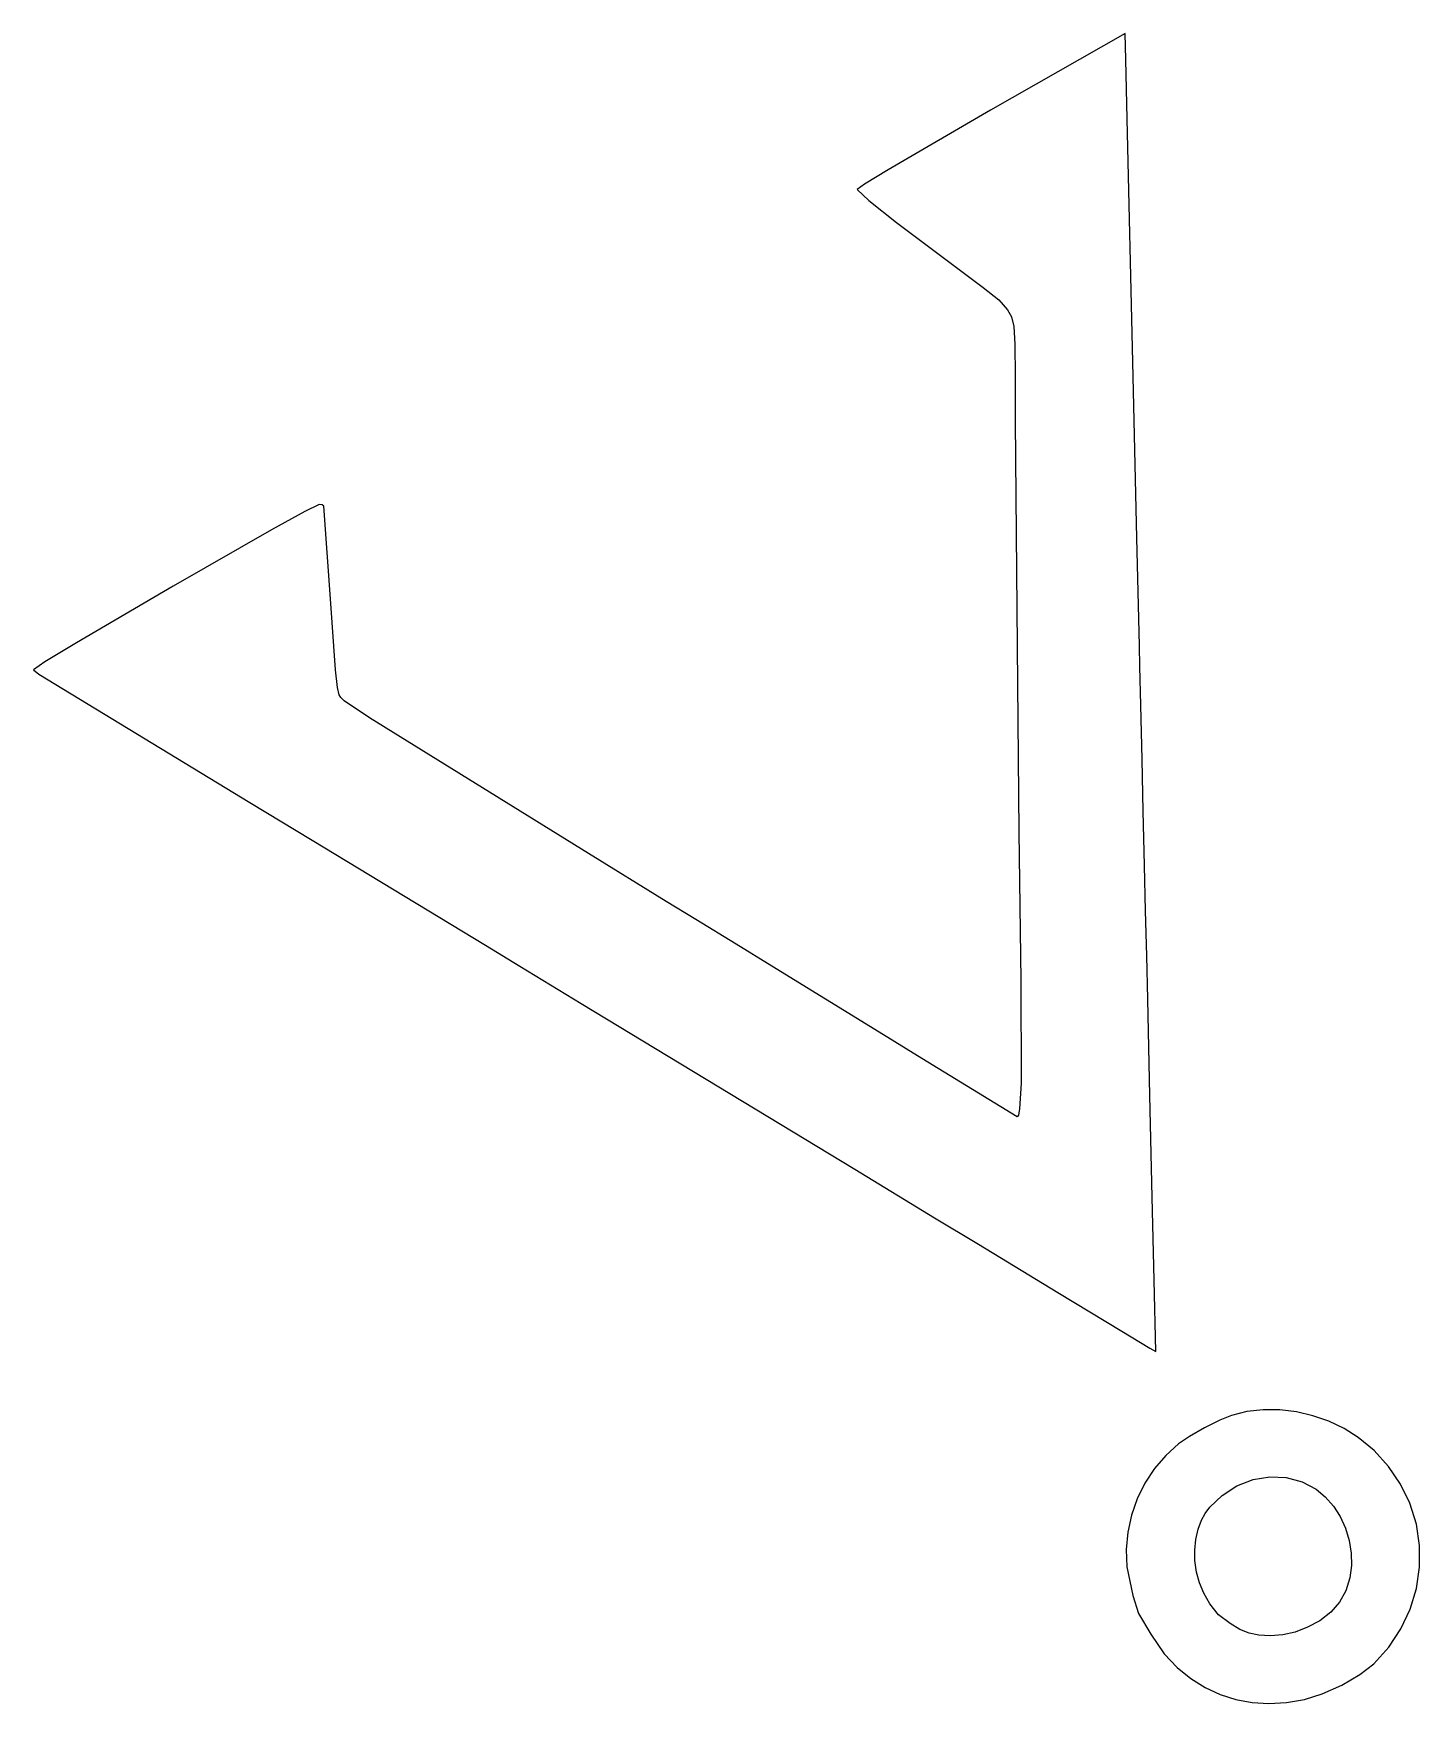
# Model space of a CAD drawing. Header units: millimetres. Extents: x 2228 to 3075, y 1089 to 2037.
# Drawn here: x 2228.16 to 2248.5, y 1201.94 to 1226.45 of the extents above; entities that cross this region are included whole.
import ezdxf

# ---------------------------------------------------------------- set-up
doc = ezdxf.new("R2010")
doc.units = ezdxf.units.MM
doc.layers.add('Image', color=7, linetype='Continuous')

msp = doc.modelspace()

# ---------------------------------------------------------------- linework, layer by layer
at = {"layer": 'Image', "extrusion": (-6.00926e-17, -6.93889e-18, -1)}
for p, q in [((2244.184, 1226.452), (2242.208, 1225.324)), ((2244.195, 1226.069), (2244.184, 1226.452)), ((2244.213, 1225.198), (2244.195, 1226.069)), ((2242.208, 1225.324), (2240.705, 1224.449)), ((2244.296, 1221.626), (2244.213, 1225.198)), ((2240.705, 1224.449), (2240.357, 1224.238)), ((2240.357, 1224.238), (2240.251, 1224.162)), ((2240.251, 1224.162), (2240.423, 1224.002)), ((2240.251, 1224.162), (2240.251, 1224.162)), ((2240.423, 1224.002), (2240.827, 1223.678)), ((2240.827, 1223.678), (2242.098, 1222.725)), ((2242.098, 1222.725), (2242.327, 1222.542)), ((2242.327, 1222.542), (2242.456, 1222.395)), ((2242.456, 1222.395), (2242.517, 1222.29)), ((2242.517, 1222.29), (2242.55, 1222.151)), ((2242.55, 1222.151), (2242.563, 1221.891)), ((2242.563, 1221.891), (2242.567, 1221.422)), ((2242.567, 1221.422), (2242.571, 1220.768)), ((2244.356, 1219.049), (2244.296, 1221.626)), ((2242.571, 1220.768), (2242.605, 1216.907)), ((2232.351, 1219.54), (2232.143, 1219.437)), ((2232.396, 1219.534), (2232.351, 1219.54)), ((2232.424, 1219.516), (2232.396, 1219.534)), ((2232.521, 1218.156), (2232.424, 1219.516)), ((2232.143, 1219.437), (2231.654, 1219.165)), ((2231.654, 1219.165), (2230.212, 1218.34)), ((2244.393, 1217.466), (2244.356, 1219.049)), ((2230.212, 1218.34), (2228.792, 1217.508)), ((2232.595, 1217.112), (2232.521, 1218.156)), ((2228.792, 1217.508), (2228.329, 1217.228)), ((2244.398, 1217.163), (2244.393, 1217.466)), ((2228.329, 1217.228), (2228.159, 1217.114)), ((2228.159, 1217.114), (2228.24, 1217.046)), ((2228.24, 1217.046), (2231.336, 1215.167)), ((2232.623, 1216.854), (2232.595, 1217.112)), ((2244.414, 1216.592), (2244.398, 1217.163)), ((2232.649, 1216.745), (2232.623, 1216.854)), ((2232.672, 1216.705), (2232.649, 1216.745)), ((2242.605, 1216.907), (2242.624, 1214.734)), ((2232.72, 1216.656), (2232.672, 1216.705)), ((2233.09, 1216.406), (2232.72, 1216.656)), ((2244.433, 1215.794), (2244.414, 1216.592)), ((2236.307, 1214.417), (2233.09, 1216.406)), ((2244.449, 1215.039), (2244.433, 1215.794)), ((2231.336, 1215.167), (2232.252, 1214.611)), ((2244.466, 1214.239), (2244.449, 1215.039)), ((2232.252, 1214.611), (2234.794, 1213.07)), ((2242.624, 1214.734), (2242.654, 1212.553)), ((2237.445, 1213.714), (2236.307, 1214.417)), ((2244.482, 1213.576), (2244.466, 1214.239)), ((2237.883, 1213.448), (2237.445, 1213.714)), ((2244.499, 1212.914), (2244.482, 1213.576)), ((2238.473, 1213.086), (2237.883, 1213.448)), ((2234.794, 1213.07), (2235.298, 1212.765)), ((2238.996, 1212.762), (2238.473, 1213.086)), ((2244.514, 1212.281), (2244.499, 1212.914)), ((2235.298, 1212.765), (2236.201, 1212.217)), ((2240.572, 1211.793), (2238.996, 1212.762)), ((2242.654, 1212.553), (2242.656, 1211.044)), ((2236.201, 1212.217), (2240.213, 1209.782)), ((2244.546, 1210.864), (2244.514, 1212.281)), ((2241.2, 1211.407), (2240.572, 1211.793)), ((2242.598, 1210.552), (2241.2, 1211.407)), ((2242.656, 1211.044), (2242.634, 1210.668)), ((2244.581, 1209.371), (2244.546, 1210.864)), ((2242.634, 1210.668), (2242.618, 1210.577)), ((2242.618, 1210.577), (2242.598, 1210.552)), ((2240.213, 1209.782), (2241.385, 1209.071)), ((2244.61, 1208.157), (2244.581, 1209.371)), ((2241.385, 1209.071), (2242.032, 1208.681)), ((2242.032, 1208.681), (2243.196, 1207.976)), ((2243.196, 1207.976), (2244.136, 1207.404)), ((2244.635, 1207.108), (2244.61, 1208.157)), ((2244.136, 1207.404), (2244.546, 1207.157)), ((2244.546, 1207.157), (2244.635, 1207.108)), ((2245.971, 1206.226), (2245.744, 1206.171)), ((2246.209, 1206.252), (2245.971, 1206.226)), ((2246.451, 1206.25), (2246.209, 1206.252)), ((2246.696, 1206.221), (2246.451, 1206.25)), ((2246.937, 1206.165), (2246.696, 1206.221)), ((2245.348, 1205.986), (2245.126, 1205.86)), ((2245.574, 1206.101), (2245.348, 1205.986)), ((2245.744, 1206.171), (2245.574, 1206.101)), ((2247.172, 1206.084), (2246.937, 1206.165)), ((2247.396, 1205.978), (2247.172, 1206.084)), ((2247.605, 1205.848), (2247.396, 1205.978)), ((2244.967, 1205.754), (2244.778, 1205.583)), ((2245.126, 1205.86), (2244.967, 1205.754)), ((2244.967, 1205.754), (2244.967, 1205.754)), ((2247.838, 1205.653), (2247.605, 1205.848)), ((2244.778, 1205.583), (2244.613, 1205.389)), ((2248.047, 1205.42), (2247.838, 1205.653)), ((2244.613, 1205.389), (2244.473, 1205.176)), ((2245.824, 1205.136), (2246.063, 1205.231)), ((2246.063, 1205.231), (2246.305, 1205.27)), ((2246.063, 1205.231), (2246.063, 1205.231)), ((2246.305, 1205.27), (2246.548, 1205.258)), ((2246.548, 1205.258), (2246.779, 1205.197)), ((2248.224, 1205.159), (2248.047, 1205.42)), ((2244.473, 1205.176), (2244.36, 1204.947)), ((2245.427, 1204.823), (2245.606, 1204.996)), ((2245.606, 1204.996), (2245.824, 1205.136)), ((2246.779, 1205.197), (2246.986, 1205.088)), ((2246.986, 1205.088), (2247.121, 1204.975)), ((2248.361, 1204.882), (2248.224, 1205.159)), ((2244.36, 1204.947), (2244.276, 1204.706)), ((2245.357, 1204.73), (2245.427, 1204.823)), ((2247.121, 1204.975), (2247.239, 1204.839)), ((2247.239, 1204.839), (2247.338, 1204.684)), ((2248.457, 1204.575), (2248.361, 1204.882)), ((2244.276, 1204.706), (2244.221, 1204.456)), ((2245.222, 1204.348), (2245.256, 1204.501)), ((2245.256, 1204.501), (2245.304, 1204.633)), ((2245.304, 1204.633), (2245.357, 1204.73)), ((2247.338, 1204.684), (2247.416, 1204.514)), ((2247.416, 1204.514), (2247.471, 1204.335)), ((2248.505, 1204.26), (2248.457, 1204.575)), ((2244.221, 1204.456), (2244.199, 1204.203)), ((2245.205, 1204.19), (2245.222, 1204.348)), ((2247.471, 1204.335), (2247.501, 1204.15)), ((2248.505, 1203.943), (2248.505, 1204.26)), ((2244.199, 1204.203), (2244.209, 1203.948)), ((2245.206, 1204.043), (2245.205, 1204.19)), ((2245.23, 1203.871), (2245.206, 1204.043)), ((2247.501, 1204.15), (2247.506, 1203.965)), ((2244.209, 1203.948), (2244.294, 1203.527)), ((2245.273, 1203.713), (2245.23, 1203.871)), ((2247.482, 1203.784), (2247.422, 1203.594)), ((2247.506, 1203.965), (2247.482, 1203.784)), ((2248.458, 1203.63), (2248.505, 1203.943)), ((2244.294, 1203.527), (2244.381, 1203.262)), ((2245.338, 1203.56), (2245.273, 1203.713)), ((2245.428, 1203.407), (2245.338, 1203.56)), ((2247.422, 1203.594), (2247.329, 1203.427)), ((2248.366, 1203.326), (2248.458, 1203.63)), ((2244.381, 1203.262), (2244.558, 1202.958)), ((2245.554, 1203.244), (2245.428, 1203.407)), ((2247.202, 1203.282), (2247.039, 1203.157)), ((2247.329, 1203.427), (2247.202, 1203.282)), ((2248.23, 1203.037), (2248.366, 1203.326)), ((2245.724, 1203.115), (2245.554, 1203.244)), ((2245.868, 1203.03), (2245.724, 1203.115)), ((2246.001, 1202.976), (2245.868, 1203.03)), ((2246.861, 1203.06), (2246.679, 1202.99)), ((2247.039, 1203.157), (2246.861, 1203.06)), ((2248.052, 1202.768), (2248.23, 1203.037)), ((2244.558, 1202.958), (2244.754, 1202.669)), ((2246.143, 1202.947), (2246.001, 1202.976)), ((2246.312, 1202.937), (2246.143, 1202.947)), ((2246.495, 1202.949), (2246.312, 1202.937)), ((2246.679, 1202.99), (2246.495, 1202.949)), ((2244.754, 1202.669), (2244.947, 1202.471)), ((2247.832, 1202.525), (2248.052, 1202.768)), ((2244.947, 1202.471), (2245.148, 1202.309)), ((2245.148, 1202.309), (2245.359, 1202.176)), ((2247.361, 1202.213), (2247.627, 1202.367)), ((2247.627, 1202.367), (2247.832, 1202.525)), ((2245.359, 1202.176), (2245.579, 1202.073)), ((2245.579, 1202.073), (2245.808, 1201.999)), ((2246.814, 1202), (2247.076, 1202.083)), ((2247.076, 1202.083), (2247.361, 1202.213)), ((2245.808, 1201.999), (2246.046, 1201.955)), ((2246.046, 1201.955), (2246.293, 1201.941)), ((2246.293, 1201.941), (2246.549, 1201.956)), ((2246.549, 1201.956), (2246.814, 1202))]:
    msp.add_line(p, q, dxfattribs=at)

doc.saveas('drawing.dxf')
